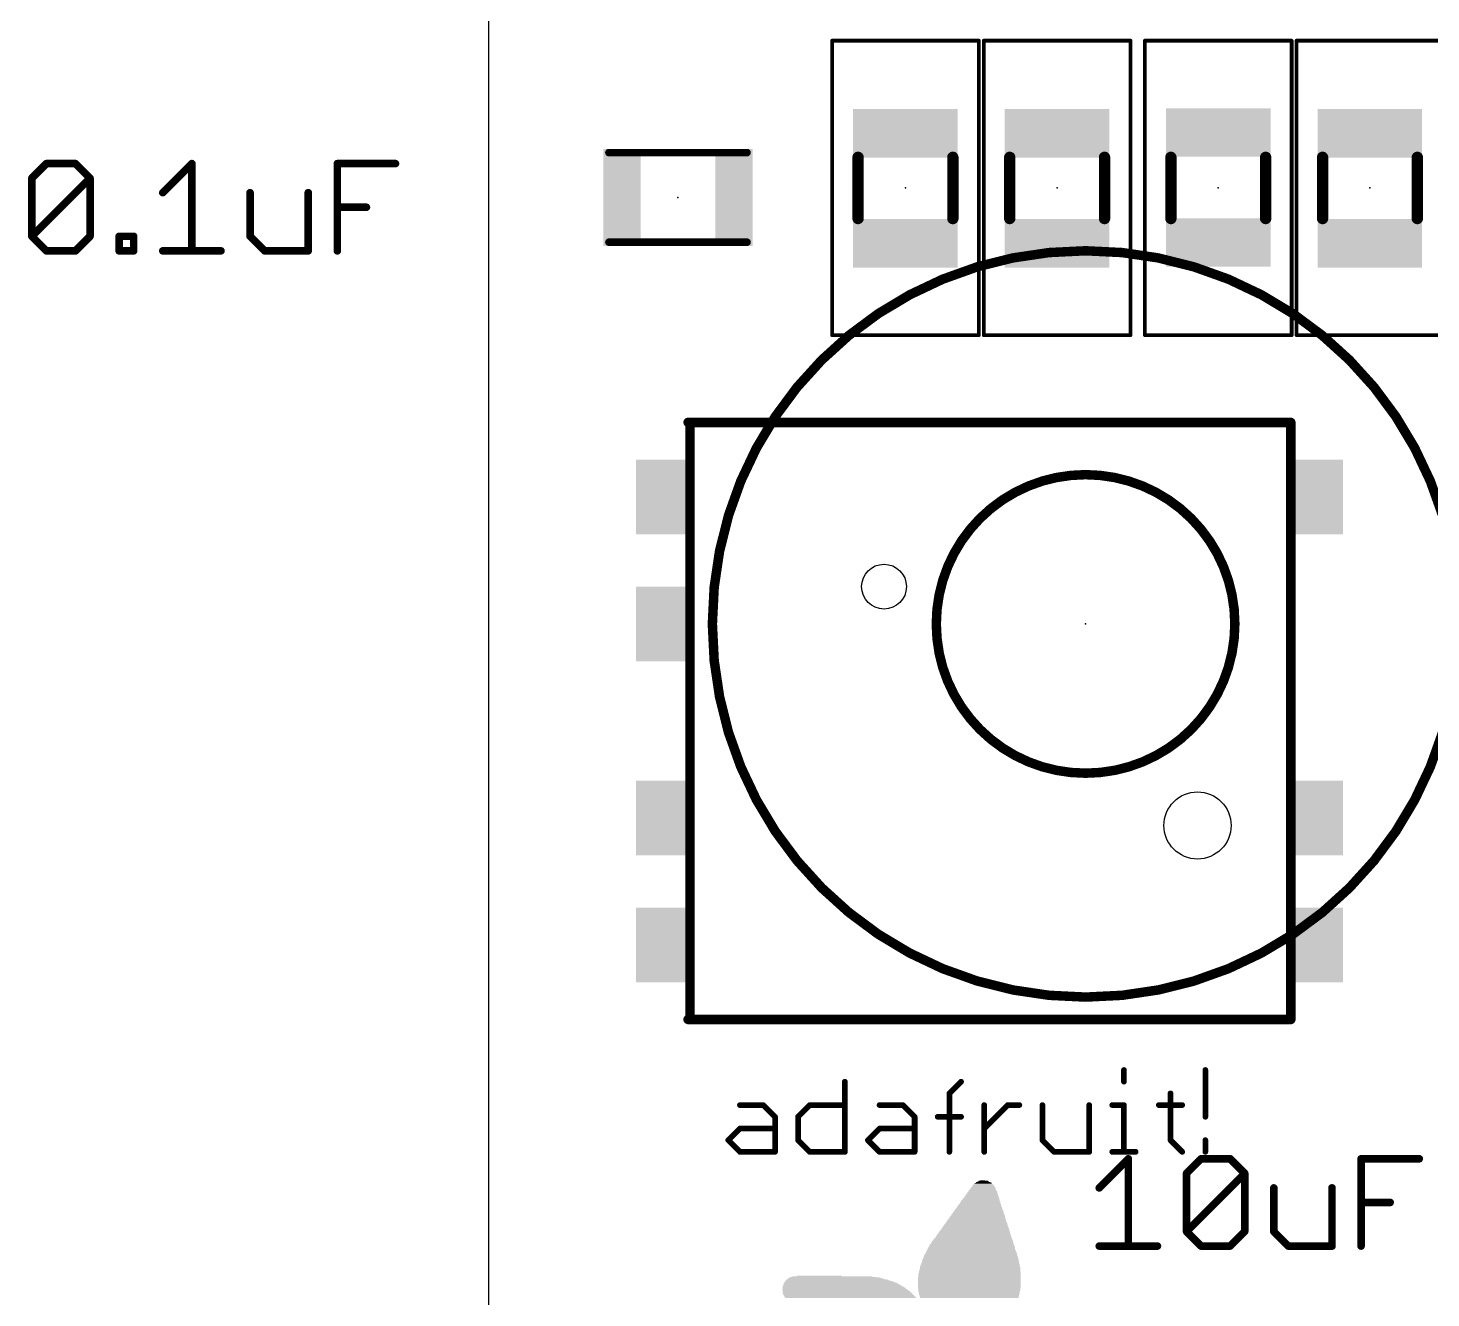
# Model space of a CAD drawing. Extents: x -6.2 to 68.6, y -7.7 to 53.3.
# Drawn here: x -6.17 to 12.63, y 9.38 to 26.4 of the extents above; entities that cross this region are included whole.
import ezdxf

# ---------------------------------------------------------------- set-up
doc = ezdxf.new("R2010")
doc.units = 0
for name, color, linetype in [('20', 53, 'CONTINUOUS'), ('21', 253, 'CONTINUOUS'), ('23', 53, 'CONTINUOUS'), ('27', 253, 'CONTINUOUS'), ('39', 12, 'CONTINUOUS'), ('51', 253, 'CONTINUOUS')]:
    doc.layers.add(name, color=color, linetype=linetype)

# ---------------------------------------------------------------- blocks, each defined once
blk = doc.blocks.new('RECT')
blk.add_solid([(-0.5, -0.5), (0.5, -0.5), (-0.5, 0.5), (0.5, 0.5)])

msp = doc.modelspace()

# ---------------------------------------------------------------- linework, layer by layer
at = {"layer": '20'}
msp.add_line((0, 53.34), (0, 0), dxfattribs=at)
for centre, radius in [((5.301, 18.915), 0.3), ((9.501, 15.715), 0.45)]:
    msp.add_circle(centre, radius, dxfattribs=at)
at = {"layer": '21'}
for points, const_width in [([(10.726, 21.115), (2.701, 21.115)], 0.127), ([(10.726, 13.115), (2.701, 13.115)], 0.127), ([(8.5152, 12.4385), (8.5152, 12.2817)], 0.0762), ([(9.6058, 12.4385), (9.6058, 11.8114)], 0.0762), ([(4.7757, 12.2817), (4.7757, 11.3411)], 0.0762), ([(6.1764, 12.1249), (6.3332, 12.2817)], 0.0762), ([(6.1764, 11.3411), (6.1764, 12.1249)], 0.0762), ([(9.1389, 12.1249), (9.1389, 11.4979)], 0.0762), ([(3.3699, 11.9682), (3.6834, 11.9682)], 0.0762), ([(3.6834, 11.9682), (3.8402, 11.8114)], 0.0762), ([(3.8402, 11.8114), (3.8402, 11.3411)], 0.0762), ([(4.1486, 11.8114), (4.3054, 11.9682)], 0.0762), ([(4.1486, 11.4979), (4.1486, 11.8114)], 0.0762), ([(4.3054, 11.9682), (4.7757, 11.9682)], 0.0762), ([(5.2409, 11.9682), (5.5544, 11.9682)], 0.0762), ([(5.5544, 11.9682), (5.7112, 11.8114)], 0.0762), ([(5.7112, 11.8114), (5.7112, 11.3411)], 0.0762), ([(6.0197, 11.8114), (6.3332, 11.8114)], 0.0762), ([(6.6433, 11.3411), (6.6433, 11.9682)], 0.0762), ([(6.6433, 11.6546), (6.9569, 11.9682)], 0.0762), ([(6.9569, 11.9682), (7.1136, 11.9682)], 0.0762), ([(7.4229, 11.9682), (7.4229, 11.4979)], 0.0762), ([(8.05, 11.3411), (8.05, 11.9682)], 0.0762), ([(8.3585, 11.9682), (8.5152, 11.9682)], 0.0762), ([(8.5152, 11.9682), (8.5152, 11.3411)], 0.0762), ([(8.9821, 11.9682), (9.2957, 11.9682)], 0.0762), ([(3.2131, 11.4979), (3.3699, 11.6546)], 0.0762), ([(3.3699, 11.6546), (3.8402, 11.6546)], 0.0762), ([(5.0841, 11.4979), (5.2409, 11.6546)], 0.0762), ([(5.2409, 11.6546), (5.7112, 11.6546)], 0.0762), ([(3.3699, 11.3411), (3.2131, 11.4979)], 0.0762), ([(4.3054, 11.3411), (4.1486, 11.4979)], 0.0762), ([(5.2409, 11.3411), (5.0841, 11.4979)], 0.0762), ([(7.4229, 11.4979), (7.5797, 11.3411)], 0.0762), ([(9.1389, 11.4979), (9.2957, 11.3411)], 0.0762), ([(9.6058, 11.4979), (9.6058, 11.3411)], 0.0762), ([(3.8402, 11.3411), (3.3699, 11.3411)], 0.0762), ([(4.7757, 11.3411), (4.3054, 11.3411)], 0.0762), ([(5.7112, 11.3411), (5.2409, 11.3411)], 0.0762), ([(7.5797, 11.3411), (8.05, 11.3411)], 0.0762), ([(8.3585, 11.3411), (8.672, 11.3411)], 0.0762)]:
    msp.add_lwpolyline(points, dxfattribs=dict(at, const_width=const_width))
for points, const_width in [([(2.701, 21.1468, 1), (2.701, 21.0833)], 0.0635), ([(10.726, 21.0833, 1), (10.726, 21.1468)], 0.0635), ([(2.701, 13.1468, 1), (2.701, 13.0832)], 0.0635), ([(10.726, 13.0832, 1), (10.726, 13.1468)], 0.0635), ([(8.5343, 12.4385, 1), (8.4962, 12.4385)], 0.0381), ([(9.6249, 12.4385, 1), (9.5868, 12.4385)], 0.0381), ([(4.7947, 12.2817, 1), (4.7566, 12.2817)], 0.0381), ([(6.3467, 12.2682, 1), (6.3197, 12.2952)], 0.0381), ([(8.4962, 12.2817, 1), (8.5343, 12.2817)], 0.0381), ([(6.1955, 12.1249, 1), (6.1574, 12.1249)], 0.0381), ([(6.163, 12.1384, 1), (6.1899, 12.1115)], 0.0381), ([(9.1579, 12.1249, 1), (9.1198, 12.1249)], 0.0381), ([(3.3699, 11.9872, 1), (3.3699, 11.9491)], 0.0381), ([(3.6969, 11.9816, 1), (3.6699, 11.9547)], 0.0381), ([(3.6834, 11.9491, 1), (3.6834, 11.9872)], 0.0381), ([(3.8592, 11.8114, 1), (3.8211, 11.8114)], 0.0381), ([(3.8267, 11.7979, 1), (3.8536, 11.8249)], 0.0381), ([(4.1677, 11.8114, 1), (4.1296, 11.8114)], 0.0381), ([(4.1351, 11.8249, 1), (4.1621, 11.7979)], 0.0381), ([(4.3054, 11.9872, 1), (4.3054, 11.9491)], 0.0381), ([(4.3189, 11.9547, 1), (4.2919, 11.9816)], 0.0381), ([(4.7757, 11.9491, 1), (4.7757, 11.9872)], 0.0381), ([(5.2409, 11.9872, 1), (5.2409, 11.9491)], 0.0381), ([(5.5679, 11.9816, 1), (5.541, 11.9547)], 0.0381), ([(5.5544, 11.9491, 1), (5.5544, 11.9872)], 0.0381), ([(5.7303, 11.8114, 1), (5.6922, 11.8114)], 0.0381), ([(5.6977, 11.7979, 1), (5.7247, 11.8249)], 0.0381), ([(6.0197, 11.8305, 1), (6.0197, 11.7924)], 0.0381), ([(6.3332, 11.7924, 1), (6.3332, 11.8305)], 0.0381), ([(6.6624, 11.9682, 1), (6.6243, 11.9682)], 0.0381), ([(6.9569, 11.9872, 1), (6.9569, 11.9491)], 0.0381), ([(6.9703, 11.9547, 1), (6.9434, 11.9816)], 0.0381), ([(7.1136, 11.9491, 1), (7.1136, 11.9872)], 0.0381), ([(7.442, 11.9682, 1), (7.4039, 11.9682)], 0.0381), ([(8.0691, 11.9682, 1), (8.031, 11.9682)], 0.0381), ([(8.3585, 11.9872, 1), (8.3585, 11.9491)], 0.0381), ([(8.5343, 11.9682, 1), (8.4962, 11.9682)], 0.0381), ([(8.5152, 11.9491, 1), (8.5152, 11.9872)], 0.0381), ([(8.9821, 11.9872, 1), (8.9821, 11.9491)], 0.0381), ([(9.2957, 11.9491, 1), (9.2957, 11.9872)], 0.0381), ([(3.3699, 11.6737, 1), (3.3699, 11.6356)], 0.0381), ([(3.3833, 11.6412, 1), (3.3564, 11.6681)], 0.0381), ([(3.8402, 11.6356, 1), (3.8402, 11.6737)], 0.0381), ([(5.2409, 11.6737, 1), (5.2409, 11.6356)], 0.0381), ([(5.2544, 11.6412, 1), (5.2274, 11.6681)], 0.0381), ([(5.7112, 11.6356, 1), (5.7112, 11.6737)], 0.0381), ([(6.6299, 11.6681, 1), (6.6568, 11.6412)], 0.0381), ([(9.5868, 11.8114, 1), (9.6249, 11.8114)], 0.0381), ([(3.2266, 11.5113, 1), (3.1996, 11.4844)], 0.0381), ([(3.1996, 11.5113, 1), (3.2266, 11.4844)], 0.0381), ([(4.1621, 11.5113, 1), (4.1351, 11.4844)], 0.0381), ([(4.1296, 11.4979, 1), (4.1677, 11.4979)], 0.0381), ([(5.0976, 11.5113, 1), (5.0707, 11.4844)], 0.0381), ([(5.0707, 11.5113, 1), (5.0976, 11.4844)], 0.0381), ([(7.4364, 11.5113, 1), (7.4095, 11.4844)], 0.0381), ([(7.4039, 11.4979, 1), (7.442, 11.4979)], 0.0381), ([(9.1198, 11.4979, 1), (9.1579, 11.4979)], 0.0381), ([(9.1524, 11.5113, 1), (9.1254, 11.4844)], 0.0381), ([(9.6249, 11.4979, 1), (9.5868, 11.4979)], 0.0381), ([(3.3699, 11.3602, 1), (3.3699, 11.3221)], 0.0381), ([(3.3564, 11.3276, 1), (3.3833, 11.3546)], 0.0381), ([(3.8211, 11.3411, 1), (3.8592, 11.3411)], 0.0381), ([(3.8402, 11.3221, 1), (3.8402, 11.3602)], 0.0381), ([(4.3054, 11.3602, 1), (4.3054, 11.3221)], 0.0381), ([(4.2919, 11.3276, 1), (4.3189, 11.3546)], 0.0381), ([(4.7566, 11.3411, 1), (4.7947, 11.3411)], 0.0381), ([(4.7757, 11.3221, 1), (4.7757, 11.3602)], 0.0381), ([(5.2409, 11.3602, 1), (5.2409, 11.3221)], 0.0381), ([(5.2274, 11.3276, 1), (5.2544, 11.3546)], 0.0381), ([(5.6922, 11.3411, 1), (5.7303, 11.3411)], 0.0381), ([(5.7112, 11.3221, 1), (5.7112, 11.3602)], 0.0381), ([(6.1574, 11.3411, 1), (6.1955, 11.3411)], 0.0381), ([(6.6243, 11.3411, 1), (6.6624, 11.3411)], 0.0381), ([(7.5797, 11.3602, 1), (7.5797, 11.3221)], 0.0381), ([(7.5662, 11.3276, 1), (7.5932, 11.3546)], 0.0381), ([(8.031, 11.3411, 1), (8.0691, 11.3411)], 0.0381), ([(8.05, 11.3221, 1), (8.05, 11.3602)], 0.0381), ([(8.3585, 11.3602, 1), (8.3585, 11.3221)], 0.0381), ([(8.4962, 11.3411, 1), (8.5343, 11.3411)], 0.0381), ([(8.672, 11.3221, 1), (8.672, 11.3602)], 0.0381), ([(9.2822, 11.3276, 1), (9.3091, 11.3546)], 0.0381), ([(9.5868, 11.3411, 1), (9.6249, 11.3411)], 0.0381)]:
    msp.add_lwpolyline(points, format="xyb", dxfattribs=dict(at, const_width=const_width))
at = {"layer": '23'}
for p in [(5.588, 24.257), (7.62, 24.257), (9.779, 24.257), (11.811, 24.257), (2.54, 24.13), (8.001, 18.415)]:
    msp.add_point(p, dxfattribs=at)
at = {"layer": '27', "const_width": 0.1016}
for points in [[(-6.1165, 24.3883), (-5.9216, 24.5832)], [(-5.9216, 24.5832), (-5.5318, 24.5832)], [(-5.5318, 24.5832), (-5.3369, 24.3883)], [(-4.3624, 24.1934), (-3.9726, 24.5832)], [(-3.9726, 24.5832), (-3.9726, 23.4138)], [(-2.0236, 23.4138), (-2.0236, 24.5832)], [(-2.0236, 24.5832), (-1.244, 24.5832)], [(-6.1165, 23.6087), (-6.1165, 24.3883)], [(-6.1165, 23.6087), (-5.3369, 24.3883)], [(-5.3369, 24.3883), (-5.3369, 23.6087)], [(-3.193, 24.1934), (-3.193, 23.6087)], [(-2.4134, 23.4138), (-2.4134, 24.1934)], [(-2.0236, 23.9985), (-1.6338, 23.9985)], [(-5.9216, 23.4138), (-6.1165, 23.6087)], [(-5.3369, 23.6087), (-5.5318, 23.4138)], [(-4.9471, 23.4138), (-4.9471, 23.6087)], [(-4.9471, 23.6087), (-4.7522, 23.6087)], [(-4.7522, 23.6087), (-4.7522, 23.4138)], [(-3.193, 23.6087), (-2.9981, 23.4138)], [(-5.5318, 23.4138), (-5.9216, 23.4138)], [(-4.7522, 23.4138), (-4.9471, 23.4138)], [(-4.3624, 23.4138), (-3.5828, 23.4138)], [(-2.9981, 23.4138), (-2.4134, 23.4138)], [(8.1842, 10.8584), (8.574, 11.2482)], [(8.574, 11.2482), (8.574, 10.0788)], [(9.3536, 11.0533), (9.5485, 11.2482)], [(9.5485, 11.2482), (9.9383, 11.2482)], [(9.9383, 11.2482), (10.1332, 11.0533)], [(11.6924, 10.0788), (11.6924, 11.2482)], [(11.6924, 11.2482), (12.472, 11.2482)], [(9.3536, 10.2737), (9.3536, 11.0533)], [(9.3536, 10.2737), (10.1332, 11.0533)], [(10.1332, 11.0533), (10.1332, 10.2737)], [(10.523, 10.8584), (10.523, 10.2737)], [(11.3026, 10.0788), (11.3026, 10.8584)], [(11.6924, 10.6635), (12.0822, 10.6635)], [(9.5485, 10.0788), (9.3536, 10.2737)], [(10.1332, 10.2737), (9.9383, 10.0788)], [(10.523, 10.2737), (10.7179, 10.0788)], [(8.1842, 10.0788), (8.9638, 10.0788)], [(9.9383, 10.0788), (9.5485, 10.0788)], [(10.7179, 10.0788), (11.3026, 10.0788)]]:
    msp.add_lwpolyline(points, dxfattribs=at)
at = {"layer": '27', "const_width": 0.0508}
for points in [[(-5.9216, 24.6086, 1), (-5.9216, 24.5578)], [(-5.9036, 24.5652, 1), (-5.9396, 24.6012)], [(-5.5138, 24.6012, 1), (-5.5498, 24.5652)], [(-5.5318, 24.5578, 1), (-5.5318, 24.6086)], [(-3.9472, 24.5832, 1), (-3.998, 24.5832)], [(-3.9546, 24.5652, 1), (-3.9906, 24.6012)], [(-1.9982, 24.5832, 1), (-2.049, 24.5832)], [(-2.0236, 24.6086, 1), (-2.0236, 24.5578)], [(-1.244, 24.5578, 1), (-1.244, 24.6086)], [(-6.0911, 24.3883, 1), (-6.1419, 24.3883)], [(-5.3115, 24.3883, 1), (-5.3623, 24.3883)], [(-5.3189, 24.3703, 1), (-5.3549, 24.4063)], [(-6.1345, 24.4063, 1), (-6.0985, 24.3703)], [(-5.3549, 24.3703, 1), (-5.3189, 24.4063)], [(-4.3804, 24.2114, 1), (-4.3444, 24.1754)], [(-3.1676, 24.1934, 1), (-3.2184, 24.1934)], [(-2.388, 24.1934, 1), (-2.4388, 24.1934)], [(-2.0236, 24.0239, 1), (-2.0236, 23.9731)], [(-1.6338, 23.9731, 1), (-1.6338, 24.0239)], [(-6.0985, 23.6267, 1), (-6.1345, 23.5907)], [(-6.1345, 23.6267, 1), (-6.0985, 23.5907)], [(-6.1419, 23.6087, 1), (-6.0911, 23.6087)], [(-5.3623, 23.6087, 1), (-5.3115, 23.6087)], [(-5.3189, 23.5907, 1), (-5.3549, 23.6267)], [(-4.9217, 23.6087, 1), (-4.9725, 23.6087)], [(-4.9471, 23.6341, 1), (-4.9471, 23.5833)], [(-4.7268, 23.6087, 1), (-4.7776, 23.6087)], [(-4.7522, 23.5833, 1), (-4.7522, 23.6341)], [(-3.175, 23.6267, 1), (-3.211, 23.5907)], [(-3.2184, 23.6087, 1), (-3.1676, 23.6087)], [(-5.9216, 23.4392, 1), (-5.9216, 23.3884)], [(-5.9396, 23.3958, 1), (-5.9036, 23.4318)], [(-5.5498, 23.4318, 1), (-5.5138, 23.3958)], [(-5.5318, 23.3884, 1), (-5.5318, 23.4392)], [(-4.9471, 23.4392, 1), (-4.9471, 23.3884)], [(-4.9725, 23.4138, 1), (-4.9217, 23.4138)], [(-4.7776, 23.4138, 1), (-4.7268, 23.4138)], [(-4.7522, 23.3884, 1), (-4.7522, 23.4392)], [(-4.3624, 23.4392, 1), (-4.3624, 23.3884)], [(-3.998, 23.4138, 1), (-3.9472, 23.4138)], [(-3.5828, 23.3884, 1), (-3.5828, 23.4392)], [(-2.9981, 23.4392, 1), (-2.9981, 23.3884)], [(-3.0161, 23.3958, 1), (-2.9801, 23.4318)], [(-2.4388, 23.4138, 1), (-2.388, 23.4138)], [(-2.4134, 23.3884, 1), (-2.4134, 23.4392)], [(-2.049, 23.4138, 1), (-1.9982, 23.4138)], [(8.5994, 11.2482, 1), (8.5486, 11.2482)], [(8.592, 11.2302, 1), (8.556, 11.2662)], [(9.5485, 11.2736, 1), (9.5485, 11.2228)], [(9.5665, 11.2302, 1), (9.5305, 11.2662)], [(9.9563, 11.2662, 1), (9.9203, 11.2302)], [(9.9383, 11.2228, 1), (9.9383, 11.2736)], [(11.7178, 11.2482, 1), (11.667, 11.2482)], [(11.6924, 11.2736, 1), (11.6924, 11.2228)], [(12.472, 11.2228, 1), (12.472, 11.2736)], [(9.3356, 11.0713, 1), (9.3716, 11.0353)], [(9.379, 11.0533, 1), (9.3282, 11.0533)], [(10.1586, 11.0533, 1), (10.1078, 11.0533)], [(10.1512, 11.0353, 1), (10.1152, 11.0713)], [(10.1152, 11.0353, 1), (10.1512, 11.0713)], [(8.1662, 10.8764, 1), (8.2022, 10.8404)], [(10.5484, 10.8584, 1), (10.4976, 10.8584)], [(11.328, 10.8584, 1), (11.2772, 10.8584)], [(11.6924, 10.6889, 1), (11.6924, 10.6381)], [(12.0822, 10.6381, 1), (12.0822, 10.6889)], [(9.3716, 10.2917, 1), (9.3356, 10.2557)], [(9.3356, 10.2917, 1), (9.3716, 10.2557)], [(9.3282, 10.2737, 1), (9.379, 10.2737)], [(10.1078, 10.2737, 1), (10.1586, 10.2737)], [(10.1512, 10.2557, 1), (10.1152, 10.2917)], [(10.541, 10.2917, 1), (10.505, 10.2557)], [(10.4976, 10.2737, 1), (10.5484, 10.2737)], [(8.1842, 10.1042, 1), (8.1842, 10.0534)], [(8.5486, 10.0788, 1), (8.5994, 10.0788)], [(8.9638, 10.0534, 1), (8.9638, 10.1042)], [(9.5485, 10.1042, 1), (9.5485, 10.0534)], [(9.5305, 10.0608, 1), (9.5665, 10.0968)], [(9.9203, 10.0968, 1), (9.9563, 10.0608)], [(9.9383, 10.0534, 1), (9.9383, 10.1042)], [(10.7179, 10.1042, 1), (10.7179, 10.0534)], [(10.6999, 10.0608, 1), (10.7359, 10.0968)], [(11.2772, 10.0788, 1), (11.328, 10.0788)], [(11.3026, 10.0534, 1), (11.3026, 10.1042)], [(11.667, 10.0788, 1), (11.7178, 10.0788)]]:
    msp.add_lwpolyline(points, format="xyb", dxfattribs=at)
at = {"layer": '39', "const_width": 0.0508}
for points in [[(4.605, 22.284), (4.605, 26.23)], [(4.605, 26.23), (6.571, 26.23)], [(6.571, 26.23), (6.571, 22.284)], [(6.637, 22.284), (6.637, 26.23)], [(6.637, 26.23), (8.603, 26.23)], [(8.603, 26.23), (8.603, 22.284)], [(8.796, 22.284), (8.796, 26.23)], [(8.796, 26.23), (10.762, 26.23)], [(10.762, 26.23), (10.762, 22.284)], [(10.828, 22.284), (10.828, 26.23)], [(10.828, 26.23), (12.794, 26.23)], [(6.571, 22.284), (4.605, 22.284)], [(8.603, 22.284), (6.637, 22.284)], [(10.762, 22.284), (8.796, 22.284)], [(12.794, 22.284), (10.828, 22.284)]]:
    msp.add_lwpolyline(points, dxfattribs=at)
at = {"layer": '39', "const_width": 0.0254}
for points in [[(4.6177, 26.23, 1), (4.5923, 26.23)], [(4.605, 26.2427, 1), (4.605, 26.2173)], [(6.5837, 26.23, 1), (6.5583, 26.23)], [(6.571, 26.2173, 1), (6.571, 26.2427)], [(6.6497, 26.23, 1), (6.6243, 26.23)], [(6.637, 26.2427, 1), (6.637, 26.2173)], [(8.6157, 26.23, 1), (8.5903, 26.23)], [(8.603, 26.2173, 1), (8.603, 26.2427)], [(8.8087, 26.23, 1), (8.7833, 26.23)], [(8.796, 26.2427, 1), (8.796, 26.2173)], [(10.7747, 26.23, 1), (10.7493, 26.23)], [(10.762, 26.2173, 1), (10.762, 26.2427)], [(10.8407, 26.23, 1), (10.8153, 26.23)], [(10.828, 26.2427, 1), (10.828, 26.2173)], [(4.605, 22.2967, 1), (4.605, 22.2713)], [(4.5923, 22.284, 1), (4.6177, 22.284)], [(6.5583, 22.284, 1), (6.5837, 22.284)], [(6.571, 22.2713, 1), (6.571, 22.2967)], [(6.637, 22.2967, 1), (6.637, 22.2713)], [(6.6243, 22.284, 1), (6.6497, 22.284)], [(8.5903, 22.284, 1), (8.6157, 22.284)], [(8.603, 22.2713, 1), (8.603, 22.2967)], [(8.796, 22.2967, 1), (8.796, 22.2713)], [(8.7833, 22.284, 1), (8.8087, 22.284)], [(10.7493, 22.284, 1), (10.7747, 22.284)], [(10.762, 22.2713, 1), (10.762, 22.2967)], [(10.828, 22.2967, 1), (10.828, 22.2713)], [(10.8153, 22.284, 1), (10.8407, 22.284)]]:
    msp.add_lwpolyline(points, format="xyb", dxfattribs=at)
at = {"layer": '51'}
for points, const_width in [([(1.615, 24.73), (3.465, 24.73)], 0.1016), ([(4.953, 23.847), (4.953, 24.667)], 0.1524), ([(6.223, 23.847), (6.223, 24.667)], 0.1524), ([(6.985, 23.847), (6.985, 24.667)], 0.1524), ([(8.255, 23.847), (8.255, 24.667)], 0.1524), ([(9.144, 24.667), (9.144, 23.847)], 0.1524), ([(10.414, 24.667), (10.414, 23.847)], 0.1524), ([(11.176, 23.847), (11.176, 24.667)], 0.1524), ([(12.446, 23.847), (12.446, 24.667)], 0.1524), ([(3.465, 23.53), (1.615, 23.53)], 0.1016), ([(2.701, 21.115), (2.676, 21.115)], 0.127), ([(10.726, 21.115), (2.701, 21.115)], 0.127), ([(2.701, 21.115), (2.701, 13.115)], 0.127), ([(10.751, 21.115), (10.751, 13.115)], 0.127), ([(2.701, 13.115), (2.676, 13.115)], 0.127), ([(10.726, 13.115), (2.701, 13.115)], 0.127)]:
    msp.add_lwpolyline(points, dxfattribs=dict(at, const_width=const_width))
for points, const_width in [([(1.615, 24.7554, 1), (1.615, 24.7046)], 0.0508), ([(3.465, 24.7046, 1), (3.465, 24.7554)], 0.0508), ([(4.9911, 24.667, 1), (4.9149, 24.667)], 0.0762), ([(6.2611, 24.667, 1), (6.1849, 24.667)], 0.0762), ([(7.0231, 24.667, 1), (6.9469, 24.667)], 0.0762), ([(8.2931, 24.667, 1), (8.2169, 24.667)], 0.0762), ([(9.1821, 24.667, 1), (9.1059, 24.667)], 0.0762), ([(10.4521, 24.667, 1), (10.3759, 24.667)], 0.0762), ([(11.2141, 24.667, 1), (11.1379, 24.667)], 0.0762), ([(12.4841, 24.667, 1), (12.4079, 24.667)], 0.0762), ([(4.9149, 23.847, 1), (4.9911, 23.847)], 0.0762), ([(6.1849, 23.847, 1), (6.2611, 23.847)], 0.0762), ([(6.9469, 23.847, 1), (7.0231, 23.847)], 0.0762), ([(8.2169, 23.847, 1), (8.2931, 23.847)], 0.0762), ([(9.1059, 23.847, 1), (9.1821, 23.847)], 0.0762), ([(10.3759, 23.847, 1), (10.4521, 23.847)], 0.0762), ([(11.1379, 23.847, 1), (11.2141, 23.847)], 0.0762), ([(12.4079, 23.847, 1), (12.4841, 23.847)], 0.0762), ([(1.615, 23.5554, 1), (1.615, 23.5046)], 0.0508), ([(3.465, 23.5046, 1), (3.465, 23.5554)], 0.0508), ([(8.001, 13.415, 1), (8.001, 23.415, 1), (8.001, 13.415)], 0.127), ([(2.676, 21.1468, 1), (2.676, 21.0833)], 0.0635), ([(2.7328, 21.115, 1), (2.6692, 21.115)], 0.0635), ([(2.701, 21.1468, 1), (2.701, 21.0833)], 0.0635), ([(2.701, 21.0833, 1), (2.701, 21.1468)], 0.0635), ([(10.7828, 21.115, 1), (10.7193, 21.115)], 0.0635), ([(10.726, 21.0833, 1), (10.726, 21.1468)], 0.0635), ([(8.001, 16.415, 1), (8.001, 20.415, 1), (8.001, 16.415)], 0.127), ([(2.676, 13.1468, 1), (2.676, 13.0832)], 0.0635), ([(2.701, 13.1468, 1), (2.701, 13.0832)], 0.0635), ([(2.701, 13.0832, 1), (2.701, 13.1468)], 0.0635), ([(10.726, 13.0832, 1), (10.726, 13.1468)], 0.0635), ([(2.6692, 13.115, 1), (2.7328, 13.115)], 0.0635), ([(10.7193, 13.115, 1), (10.7828, 13.115)], 0.0635)]:
    msp.add_lwpolyline(points, format="xyb", dxfattribs=dict(at, const_width=const_width))

# ---------------------------------------------------------------- block references
at = {"layer": '21', "xscale": 0.65, "yscale": 1.4}
for p, rotation in [((5.5865, 24.9884), 90), ((7.6185, 24.9884), 90), ((9.7805, 24.9988), 270), ((11.8095, 24.9884), 90), ((5.5865, 23.5152), 90), ((7.6185, 23.5152), 90), ((9.7805, 23.5256), 270), ((11.8095, 23.5152), 90)]:
    msp.add_blockref('RECT', p, dxfattribs=dict(at, rotation=rotation))
at = {"layer": '21'}
for p, xscale, yscale in [((6.6307, 10.9042), 0.2591, 0.0076), ((6.6307, 10.9119), 0.2438, 0.0077), ((6.6307, 10.9195), 0.2286, 0.0076), ((6.6345, 10.9271), 0.2058, 0.0076), ((6.6307, 10.9347), 0.1829, 0.0076), ((6.6307, 10.9423), 0.1524, 0.0076), ((6.6307, 10.95), 0.1219, 0.0077), ((6.6231, 10.9576), 0.0609, 0.0076), ((6.6002, 10.7137), 0.4876, 0.0076), ((6.604, 10.7214), 0.48, 0.0077), ((6.604, 10.729), 0.4648, 0.0076), ((6.6078, 10.7442), 0.4572, 0.0076), ((6.6078, 10.7366), 0.4572, 0.0076), ((6.6078, 10.7518), 0.442, 0.0076), ((6.6117, 10.7671), 0.4343, 0.0076), ((6.6117, 10.7595), 0.4343, 0.0077), ((6.6117, 10.7747), 0.4191, 0.0076), ((6.6155, 10.7823), 0.4115, 0.0076), ((6.6155, 10.7976), 0.3963, 0.0077), ((6.6193, 10.7899), 0.4039, 0.0076), ((6.6193, 10.8052), 0.3887, 0.0076), ((6.6193, 10.8204), 0.3733, 0.0076), ((6.6231, 10.8128), 0.381, 0.0076), ((6.6231, 10.828), 0.3657, 0.0076), ((6.6231, 10.8357), 0.3505, 0.0077), ((6.6269, 10.8509), 0.3429, 0.0076), ((6.6269, 10.8433), 0.3429, 0.0076), ((6.6269, 10.8585), 0.3277, 0.0076), ((6.6307, 10.8661), 0.32, 0.0076), ((6.6307, 10.8738), 0.3048, 0.0077), ((6.6307, 10.889), 0.2896, 0.0076), ((6.6307, 10.8814), 0.2896, 0.0076), ((6.6307, 10.8966), 0.2743, 0.0076), ((6.5621, 10.5232), 0.6858, 0.0076), ((6.5659, 10.5309), 0.6782, 0.0077), ((6.5659, 10.5385), 0.663, 0.0076), ((6.5697, 10.5537), 0.6553, 0.0076), ((6.5697, 10.5461), 0.6553, 0.0076), ((6.5697, 10.5613), 0.6401, 0.0076), ((6.5736, 10.5766), 0.6325, 0.0076), ((6.5736, 10.569), 0.6325, 0.0077), ((6.5735, 10.5842), 0.6172, 0.0076), ((6.5773, 10.5918), 0.6096, 0.0076), ((6.5774, 10.6071), 0.5943, 0.0077), ((6.5812, 10.5994), 0.6019, 0.0076), ((6.5812, 10.6147), 0.5867, 0.0076), ((6.5812, 10.6299), 0.5715, 0.0076), ((6.585, 10.6223), 0.5791, 0.0076), ((6.585, 10.6375), 0.5639, 0.0076), ((6.5888, 10.6452), 0.5563, 0.0077), ((6.5888, 10.6604), 0.541, 0.0076), ((6.5888, 10.6528), 0.541, 0.0076), ((6.5926, 10.668), 0.5334, 0.0076), ((6.5926, 10.6833), 0.5182, 0.0077), ((6.5964, 10.6756), 0.5258, 0.0076), ((6.5964, 10.6909), 0.5106, 0.0076), ((6.6002, 10.6985), 0.503, 0.0076), ((6.6002, 10.7061), 0.4876, 0.0076), ((6.5278, 10.3404), 0.8763, 0.0077), ((6.5278, 10.348), 0.861, 0.0076), ((6.5316, 10.3632), 0.8534, 0.0076), ((6.5316, 10.3556), 0.8534, 0.0076), ((6.5316, 10.3708), 0.8382, 0.0076), ((6.5354, 10.3861), 0.8306, 0.0076), ((6.5354, 10.3785), 0.8306, 0.0077), ((6.5354, 10.3937), 0.8153, 0.0076), ((6.5393, 10.4013), 0.8077, 0.0076), ((6.5393, 10.4166), 0.7925, 0.0077), ((6.5431, 10.4089), 0.8001, 0.0076), ((6.5431, 10.4242), 0.7849, 0.0076), ((6.5469, 10.4318), 0.7773, 0.0076), ((6.5469, 10.447), 0.762, 0.0076), ((6.5469, 10.4394), 0.762, 0.0076), ((6.5507, 10.4547), 0.7544, 0.0077), ((6.5507, 10.4699), 0.7391, 0.0076), ((6.5545, 10.4623), 0.7468, 0.0076), ((6.5545, 10.4775), 0.7315, 0.0076), ((6.5583, 10.4851), 0.7239, 0.0076), ((6.5583, 10.5004), 0.7086, 0.0076), ((6.5583, 10.4928), 0.7086, 0.0077), ((6.5621, 10.508), 0.701, 0.0076), ((6.5621, 10.5156), 0.6858, 0.0076), ((6.4897, 10.1499), 1.0744, 0.0077), ((6.4897, 10.1575), 1.0592, 0.0076), ((6.4935, 10.1727), 1.0516, 0.0076), ((6.4935, 10.1651), 1.0516, 0.0076), ((6.4935, 10.1803), 1.0363, 0.0076), ((6.4973, 10.188), 1.0287, 0.0077), ((6.4973, 10.2032), 1.0135, 0.0076), ((6.5011, 10.1956), 1.0211, 0.0076), ((6.5011, 10.2108), 1.0059, 0.0076), ((6.5011, 10.2261), 0.9906, 0.0077), ((6.505, 10.2184), 0.9983, 0.0076), ((6.505, 10.2337), 0.9829, 0.0076), ((6.5088, 10.2413), 0.9753, 0.0076), ((6.5088, 10.2565), 0.9601, 0.0076), ((6.5088, 10.2489), 0.9601, 0.0076), ((6.5126, 10.2642), 0.9525, 0.0077), ((6.5126, 10.2794), 0.9373, 0.0076), ((6.5164, 10.2718), 0.9449, 0.0076), ((6.5164, 10.287), 0.9296, 0.0076), ((6.5202, 10.2946), 0.922, 0.0076), ((6.5202, 10.3099), 0.9068, 0.0076), ((6.5202, 10.3023), 0.9068, 0.0077), ((6.524, 10.3175), 0.8992, 0.0076), ((6.524, 10.3327), 0.884, 0.0076), ((6.524, 10.3251), 0.884, 0.0076), ((6.463, 9.967), 1.2345, 0.0076), ((6.4668, 9.9594), 1.2421, 0.0077), ((6.4668, 9.9822), 1.2269, 0.0076), ((6.4668, 9.9746), 1.2269, 0.0076), ((6.4668, 9.9975), 1.2115, 0.0077), ((6.4668, 9.9898), 1.2115, 0.0076), ((6.4668, 10.0127), 1.1963, 0.0076), ((6.4707, 10.0051), 1.2039, 0.0076), ((6.4707, 10.0279), 1.1887, 0.0076), ((6.4707, 10.0203), 1.1887, 0.0076), ((6.4707, 10.0432), 1.1735, 0.0076), ((6.4707, 10.0356), 1.1735, 0.0077), ((6.4745, 10.0584), 1.1659, 0.0076), ((6.4745, 10.0508), 1.1659, 0.0076), ((6.4745, 10.066), 1.1506, 0.0076), ((6.4783, 10.0813), 1.143, 0.0076), ((6.4783, 10.0737), 1.143, 0.0077), ((6.4783, 10.0965), 1.1278, 0.0076), ((6.4783, 10.0889), 1.1278, 0.0076), ((6.4821, 10.1041), 1.1202, 0.0076), ((6.4821, 10.1194), 1.1049, 0.0076), ((6.4821, 10.1118), 1.1049, 0.0077), ((6.4859, 10.127), 1.0972, 0.0076), ((6.4859, 10.1422), 1.082, 0.0076), ((6.4859, 10.1346), 1.082, 0.0076), ((6.4516, 9.7765), 1.3488, 0.0076), ((6.4516, 9.807), 1.3335, 0.0077), ((6.4554, 9.7993), 1.3411, 0.0076), ((6.4554, 9.7917), 1.3411, 0.0076), ((6.4554, 9.7841), 1.3411, 0.0076), ((6.4554, 9.8298), 1.3259, 0.0076), ((6.4554, 9.8222), 1.3259, 0.0076), ((6.4554, 9.8146), 1.3259, 0.0076), ((6.4592, 9.8374), 1.3183, 0.0076), ((6.4554, 9.8527), 1.3106, 0.0076), ((6.4554, 9.8451), 1.3106, 0.0077), ((6.4592, 9.8755), 1.303, 0.0076), ((6.4592, 9.8679), 1.303, 0.0076), ((6.4592, 9.8603), 1.303, 0.0076), ((6.4592, 9.8984), 1.2878, 0.0076), ((6.4592, 9.8908), 1.2878, 0.0076), ((6.4592, 9.8832), 1.2878, 0.0077), ((6.4592, 9.9136), 1.2725, 0.0076), ((6.463, 9.906), 1.2801, 0.0076), ((6.463, 9.9365), 1.2649, 0.0076), ((6.463, 9.9289), 1.2649, 0.0076), ((6.463, 9.9213), 1.2649, 0.0077), ((6.463, 9.9517), 1.2497, 0.0076), ((6.463, 9.9441), 1.2497, 0.0076), ((4.7142, 9.586), 1.5011, 0.0076), ((4.699, 9.6012), 1.4554, 0.0076), ((4.7067, 9.5936), 1.4707, 0.0076), ((4.6914, 9.6088), 1.425, 0.0076), ((4.6723, 9.6241), 1.3716, 0.0076), ((4.6837, 9.6165), 1.3945, 0.0077), ((4.6648, 9.6317), 1.3411, 0.0076), ((4.6571, 9.6393), 1.2954, 0.0076), ((4.6456, 9.6469), 1.2573, 0.0076), ((4.638, 9.6546), 1.2115, 0.0077), ((4.6228, 9.6622), 1.1506, 0.0076), ((4.6076, 9.6698), 1.0744, 0.0076), ((4.4323, 9.6774), 0.602, 0.0076), ((6.444, 9.6546), 1.3792, 0.0077), ((6.444, 9.6469), 1.3792, 0.0076), ((6.444, 9.6393), 1.3792, 0.0076), ((6.444, 9.6317), 1.3792, 0.0076), ((6.444, 9.6241), 1.3792, 0.0076), ((6.444, 9.6165), 1.3792, 0.0077), ((6.444, 9.6088), 1.3792, 0.0076), ((6.444, 9.6012), 1.3792, 0.0076), ((6.444, 9.5936), 1.3792, 0.0076), ((6.444, 9.586), 1.3792, 0.0076), ((6.4478, 9.7079), 1.3716, 0.0076), ((6.4478, 9.7003), 1.3716, 0.0076), ((6.4478, 9.6927), 1.3716, 0.0077), ((6.4478, 9.685), 1.3716, 0.0076), ((6.4478, 9.6774), 1.3716, 0.0076), ((6.4478, 9.6698), 1.3716, 0.0076), ((6.4478, 9.6622), 1.3716, 0.0076), ((6.4478, 9.746), 1.3564, 0.0076), ((6.4516, 9.7384), 1.364, 0.0076), ((6.4516, 9.7308), 1.364, 0.0077), ((6.4516, 9.7231), 1.364, 0.0076), ((6.4516, 9.7155), 1.364, 0.0076), ((6.4516, 9.7689), 1.3488, 0.0077), ((6.4516, 9.7612), 1.3488, 0.0076), ((6.4516, 9.7536), 1.3488, 0.0076), ((4.7752, 9.4945), 1.684, 0.0076), ((4.7523, 9.5326), 1.6231, 0.0076), ((4.7561, 9.525), 1.6307, 0.0076), ((4.7637, 9.5174), 1.6459, 0.0076), ((4.7866, 9.4793), 1.6917, 0.0076), ((4.7942, 9.4717), 1.7069, 0.0076), ((4.798, 9.4641), 1.7145, 0.0077), ((4.8018, 9.4564), 1.7221, 0.0076), ((4.7447, 9.5403), 1.6078, 0.0077), ((4.7676, 9.5098), 1.6536, 0.0076), ((4.7752, 9.5022), 1.6688, 0.0077), ((4.7828, 9.4869), 1.684, 0.0076), ((4.7371, 9.5555), 1.5774, 0.0076), ((4.7409, 9.5479), 1.585, 0.0076), ((4.8095, 9.4488), 1.7222, 0.0076), ((4.8133, 9.4412), 1.7298, 0.0076), ((4.8171, 9.4336), 1.7374, 0.0076), ((4.8247, 9.426), 1.7373, 0.0077), ((4.7181, 9.5784), 1.524, 0.0077), ((4.7257, 9.5707), 1.5392, 0.0076), ((4.7333, 9.5631), 1.5544, 0.0076), ((4.8285, 9.4183), 1.7449, 0.0076), ((4.8362, 9.4107), 1.745, 0.0076), ((4.84, 9.4031), 1.7526, 0.0076), ((4.8476, 9.3955), 1.7526, 0.0076), ((6.444, 9.5784), 1.3792, 0.0077), ((6.444, 9.5707), 1.3792, 0.0076), ((6.444, 9.5631), 1.3792, 0.0076), ((6.444, 9.5555), 1.3792, 0.0076), ((6.444, 9.5479), 1.3792, 0.0076), ((6.444, 9.5403), 1.3792, 0.0077), ((6.444, 9.5326), 1.3792, 0.0076), ((6.444, 9.525), 1.3792, 0.0076), ((6.4402, 9.5174), 1.3716, 0.0076), ((6.444, 9.5098), 1.364, 0.0076), ((6.444, 9.5022), 1.364, 0.0077), ((6.444, 9.4945), 1.364, 0.0076), ((6.444, 9.4869), 1.364, 0.0076), ((6.444, 9.4793), 1.364, 0.0076), ((6.4402, 9.4717), 1.3564, 0.0076), ((6.4402, 9.4641), 1.3564, 0.0077), ((6.444, 9.4564), 1.3488, 0.0076), ((6.444, 9.4488), 1.3488, 0.0076), ((6.444, 9.4412), 1.3488, 0.0076), ((6.4402, 9.4336), 1.3411, 0.0076), ((6.4402, 9.426), 1.3411, 0.0077), ((6.4402, 9.4031), 1.3259, 0.0076), ((6.444, 9.4183), 1.3335, 0.0076), ((6.444, 9.4107), 1.3335, 0.0076), ((6.444, 9.3955), 1.3182, 0.0076), ((4.8552, 9.3879), 1.7526, 0.0077), ((6.444, 9.3879), 1.3182, 0.0077)]:
    msp.add_blockref('RECT', p, dxfattribs=dict(at, xscale=xscale, yscale=yscale))
at = {"layer": '51', "xscale": 0.5, "yscale": 1.3, "rotation": 180}
for p in [(1.79, 24.13), (3.29, 24.13)]:
    msp.add_blockref('RECT', p, dxfattribs=at)
at = {"layer": '51', "xscale": 0.7}
for p in [(2.326, 20.115), (11.101, 20.115), (2.326, 18.415), (2.326, 15.815), (11.101, 15.815), (2.326, 14.115), (11.101, 14.115)]:
    msp.add_blockref('RECT', p, dxfattribs=at)

doc.saveas('drawing.dxf')
